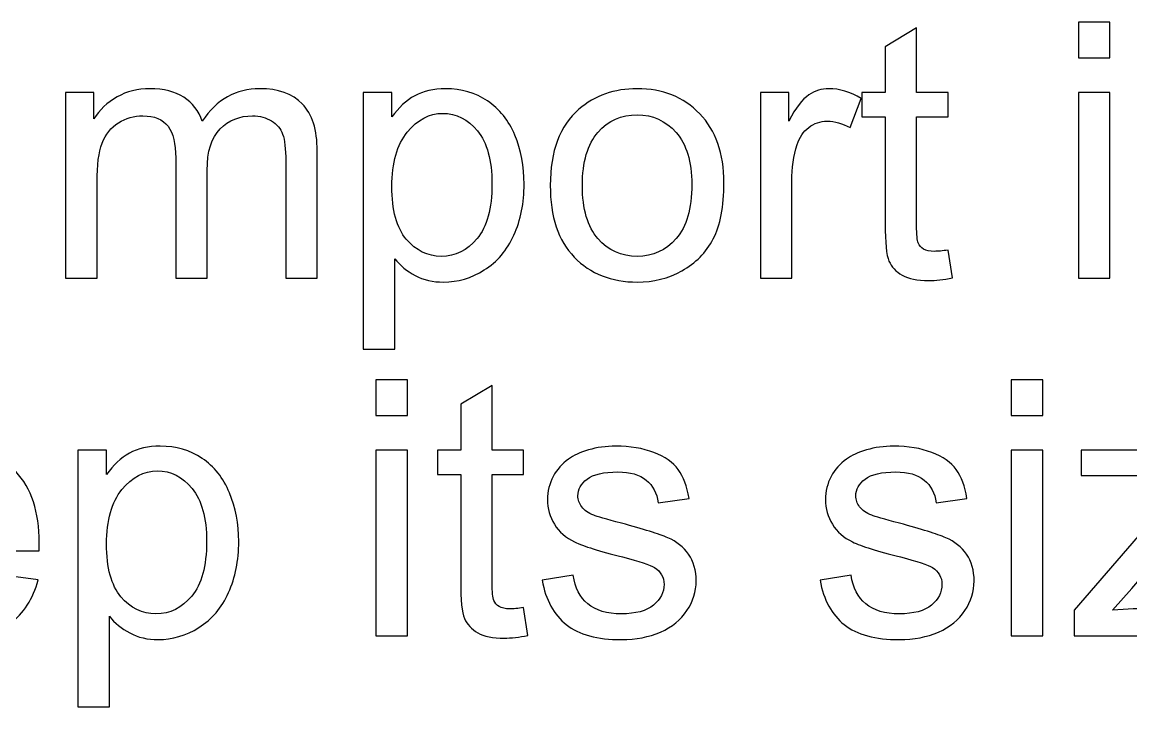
# Model space of a CAD drawing. Header units: centimetres. Extents: x -30.6 to 14.2, y -21.2 to 7.4.
# Drawn here: x -27.241 to -26.091, y 0.836 to 1.546 of the extents above; entities that cross this region are included whole.
import ezdxf

# ---------------------------------------------------------------- set-up
doc = ezdxf.new("R2010")
doc.units = ezdxf.units.CM
doc.header["$MEASUREMENT"] = 0
doc.layers.add('Layer 1', color=7, linetype='Continuous')

msp = doc.modelspace()

# ---------------------------------------------------------------- linework, layer by layer
at = {"layer": 'Layer 1'}
for points, knots in [([(-26.14578, 1.50861), (-26.14578, 1.50861), (-26.14578, 1.54565), (-26.14578, 1.54565), (-26.14578, 1.54565), (-26.14578, 1.54565), (-26.11319, 1.54565), (-26.11319, 1.54565), (-26.11319, 1.54565), (-26.11319, 1.54565), (-26.11319, 1.50861), (-26.11319, 1.50861), (-26.11319, 1.50861), (-26.11319, 1.50861), (-26.14578, 1.50861), (-26.14578, 1.50861)], [0, 0, 0, 0, 0.2, 0.2, 0.2, 0.2, 0.4, 0.4, 0.4, 0.4, 0.6, 0.6, 0.6, 0.6, 1, 1, 1, 1]), ([(-26.28087, 1.30951), (-26.28087, 1.30951), (-26.27643, 1.28074), (-26.27643, 1.28074), (-26.27643, 1.28074), (-26.28556, 1.27882), (-26.29378, 1.27784), (-26.30094, 1.27784), (-26.30094, 1.27784), (-26.31273, 1.27784), (-26.32187, 1.27969), (-26.32841, 1.28346), (-26.32841, 1.28346), (-26.33489, 1.28722), (-26.33946, 1.2921), (-26.34211, 1.29821), (-26.34211, 1.29821), (-26.34477, 1.30432), (-26.34607, 1.31716), (-26.34607, 1.33673), (-26.34607, 1.33673), (-26.34607, 1.33673), (-26.34607, 1.44749), (-26.34607, 1.44749), (-26.34607, 1.44749), (-26.34607, 1.44749), (-26.37014, 1.44749), (-26.37014, 1.44749), (-26.37014, 1.44749), (-26.37014, 1.44749), (-26.37014, 1.47268), (-26.37014, 1.47268), (-26.37014, 1.47268), (-26.37014, 1.47268), (-26.34607, 1.47268), (-26.34607, 1.47268), (-26.34607, 1.47268), (-26.34607, 1.47268), (-26.34607, 1.52022), (-26.34607, 1.52022), (-26.34607, 1.52022), (-26.34607, 1.52022), (-26.31347, 1.53979), (-26.31347, 1.53979), (-26.31347, 1.53979), (-26.31347, 1.53979), (-26.31347, 1.47268), (-26.31347, 1.47268), (-26.31347, 1.47268), (-26.31347, 1.47268), (-26.28087, 1.47268), (-26.28087, 1.47268), (-26.28087, 1.47268), (-26.28087, 1.47268), (-26.28087, 1.44749), (-26.28087, 1.44749), (-26.28087, 1.44749), (-26.28087, 1.44749), (-26.31347, 1.44749), (-26.31347, 1.44749), (-26.31347, 1.44749), (-26.31347, 1.44749), (-26.31347, 1.33488), (-26.31347, 1.33488), (-26.31347, 1.33488), (-26.31347, 1.32556), (-26.31291, 1.31957), (-26.31174, 1.31692), (-26.31174, 1.31692), (-26.31063, 1.31426), (-26.30878, 1.31216), (-26.30618, 1.31056), (-26.30618, 1.31056), (-26.30359, 1.30901), (-26.29989, 1.30821), (-26.29507, 1.30821), (-26.29507, 1.30821), (-26.29149, 1.30821), (-26.28674, 1.30864), (-26.28087, 1.30951)], [0, 0, 0, 0, 0.047619, 0.047619, 0.047619, 0.047619, 0.0952381, 0.0952381, 0.0952381, 0.0952381, 0.1428571, 0.1428571, 0.1428571, 0.1428571, 0.1904762, 0.1904762, 0.1904762, 0.1904762, 0.2380952, 0.2380952, 0.2380952, 0.2380952, 0.2857143, 0.2857143, 0.2857143, 0.2857143, 0.3333333, 0.3333333, 0.3333333, 0.3333333, 0.3809524, 0.3809524, 0.3809524, 0.3809524, 0.4285714, 0.4285714, 0.4285714, 0.4285714, 0.4761905, 0.4761905, 0.4761905, 0.4761905, 0.5238095, 0.5238095, 0.5238095, 0.5238095, 0.5714286, 0.5714286, 0.5714286, 0.5714286, 0.6190476, 0.6190476, 0.6190476, 0.6190476, 0.6666667, 0.6666667, 0.6666667, 0.6666667, 0.7142857, 0.7142857, 0.7142857, 0.7142857, 0.7619048, 0.7619048, 0.7619048, 0.7619048, 0.8095238, 0.8095238, 0.8095238, 0.8095238, 0.8571429, 0.8571429, 0.8571429, 0.8571429, 0.9047619, 0.9047619, 0.9047619, 0.9047619, 1, 1, 1, 1]), ([(-27.19557, 1.28043), (-27.19557, 1.28043), (-27.19557, 1.47268), (-27.19557, 1.47268), (-27.19557, 1.47268), (-27.19557, 1.47268), (-27.16631, 1.47268), (-27.16631, 1.47268), (-27.16631, 1.47268), (-27.16631, 1.47268), (-27.16631, 1.44551), (-27.16631, 1.44551), (-27.16631, 1.44551), (-27.16032, 1.4549), (-27.15229, 1.46249), (-27.14229, 1.46817), (-27.14229, 1.46817), (-27.13229, 1.47391), (-27.12093, 1.47675), (-27.10815, 1.47675), (-27.10815, 1.47675), (-27.09395, 1.47675), (-27.08229, 1.47379), (-27.07321, 1.46792), (-27.07321, 1.46792), (-27.06413, 1.462), (-27.05771, 1.45379), (-27.05401, 1.44317), (-27.05401, 1.44317), (-27.0387, 1.46558), (-27.01888, 1.47675), (-26.99443, 1.47675), (-26.99443, 1.47675), (-26.9753, 1.47675), (-26.96054, 1.4715), (-26.95029, 1.46095), (-26.95029, 1.46095), (-26.93998, 1.45039), (-26.9348, 1.43415), (-26.9348, 1.41224), (-26.9348, 1.41224), (-26.9348, 1.41224), (-26.9348, 1.28043), (-26.9348, 1.28043), (-26.9348, 1.28043), (-26.9348, 1.28043), (-26.96739, 1.28043), (-26.96739, 1.28043), (-26.96739, 1.28043), (-26.96739, 1.28043), (-26.96739, 1.40143), (-26.96739, 1.40143), (-26.96739, 1.40143), (-26.96739, 1.4144), (-26.9685, 1.42378), (-26.9706, 1.42952), (-26.9706, 1.42952), (-26.9727, 1.43527), (-26.97653, 1.43983), (-26.98215, 1.44335), (-26.98215, 1.44335), (-26.9877, 1.44687), (-26.99425, 1.4486), (-27.00172, 1.4486), (-27.00172, 1.4486), (-27.0153, 1.4486), (-27.02654, 1.44409), (-27.03549, 1.43514), (-27.03549, 1.43514), (-27.04444, 1.42613), (-27.04889, 1.41174), (-27.04889, 1.39199), (-27.04889, 1.39199), (-27.04889, 1.39199), (-27.04889, 1.28043), (-27.04889, 1.28043), (-27.04889, 1.28043), (-27.04889, 1.28043), (-27.08148, 1.28043), (-27.08148, 1.28043), (-27.08148, 1.28043), (-27.08148, 1.28043), (-27.08148, 1.4052), (-27.08148, 1.4052), (-27.08148, 1.4052), (-27.08148, 1.41965), (-27.08414, 1.43051), (-27.08945, 1.43774), (-27.08945, 1.43774), (-27.09476, 1.44496), (-27.10346, 1.4486), (-27.1155, 1.4486), (-27.1155, 1.4486), (-27.12464, 1.4486), (-27.13309, 1.44619), (-27.14087, 1.44138), (-27.14087, 1.44138), (-27.14865, 1.43656), (-27.15427, 1.42952), (-27.15779, 1.4202), (-27.15779, 1.4202), (-27.16125, 1.41094), (-27.16298, 1.39754), (-27.16298, 1.38007), (-27.16298, 1.38007), (-27.16298, 1.38007), (-27.16298, 1.28043), (-27.16298, 1.28043), (-27.16298, 1.28043), (-27.16298, 1.28043), (-27.19557, 1.28043), (-27.19557, 1.28043)], [0, 0, 0, 0, 0.0344828, 0.0344828, 0.0344828, 0.0344828, 0.0689655, 0.0689655, 0.0689655, 0.0689655, 0.1034483, 0.1034483, 0.1034483, 0.1034483, 0.137931, 0.137931, 0.137931, 0.137931, 0.1724138, 0.1724138, 0.1724138, 0.1724138, 0.2068966, 0.2068966, 0.2068966, 0.2068966, 0.2413793, 0.2413793, 0.2413793, 0.2413793, 0.2758621, 0.2758621, 0.2758621, 0.2758621, 0.3103448, 0.3103448, 0.3103448, 0.3103448, 0.3448276, 0.3448276, 0.3448276, 0.3448276, 0.3793103, 0.3793103, 0.3793103, 0.3793103, 0.4137931, 0.4137931, 0.4137931, 0.4137931, 0.4482759, 0.4482759, 0.4482759, 0.4482759, 0.4827586, 0.4827586, 0.4827586, 0.4827586, 0.5172414, 0.5172414, 0.5172414, 0.5172414, 0.5517241, 0.5517241, 0.5517241, 0.5517241, 0.5862069, 0.5862069, 0.5862069, 0.5862069, 0.6206897, 0.6206897, 0.6206897, 0.6206897, 0.6551724, 0.6551724, 0.6551724, 0.6551724, 0.6896552, 0.6896552, 0.6896552, 0.6896552, 0.7241379, 0.7241379, 0.7241379, 0.7241379, 0.7586207, 0.7586207, 0.7586207, 0.7586207, 0.7931034, 0.7931034, 0.7931034, 0.7931034, 0.8275862, 0.8275862, 0.8275862, 0.8275862, 0.862069, 0.862069, 0.862069, 0.862069, 0.8965517, 0.8965517, 0.8965517, 0.8965517, 0.9310345, 0.9310345, 0.9310345, 0.9310345, 1, 1, 1, 1]), ([(-26.88701, 1.20672), (-26.88701, 1.20672), (-26.88701, 1.47268), (-26.88701, 1.47268), (-26.88701, 1.47268), (-26.88701, 1.47268), (-26.85738, 1.47268), (-26.85738, 1.47268), (-26.85738, 1.47268), (-26.85738, 1.47268), (-26.85738, 1.44743), (-26.85738, 1.44743), (-26.85738, 1.44743), (-26.8504, 1.45718), (-26.8425, 1.46453), (-26.83367, 1.46941), (-26.83367, 1.46941), (-26.82491, 1.47428), (-26.81422, 1.47675), (-26.80169, 1.47675), (-26.80169, 1.47675), (-26.78527, 1.47675), (-26.77082, 1.47255), (-26.75829, 1.4641), (-26.75829, 1.4641), (-26.74576, 1.4557), (-26.73631, 1.44379), (-26.72989, 1.42847), (-26.72989, 1.42847), (-26.72353, 1.4131), (-26.72032, 1.39631), (-26.72032, 1.37797), (-26.72032, 1.37797), (-26.72032, 1.3584), (-26.72384, 1.34075), (-26.73088, 1.325), (-26.73088, 1.325), (-26.73792, 1.30932), (-26.74817, 1.29728), (-26.76163, 1.28889), (-26.76163, 1.28889), (-26.77502, 1.28055), (-26.78916, 1.27636), (-26.80398, 1.27636), (-26.80398, 1.27636), (-26.81484, 1.27636), (-26.8246, 1.27864), (-26.83318, 1.28321), (-26.83318, 1.28321), (-26.84182, 1.28778), (-26.84886, 1.29352), (-26.85442, 1.30049), (-26.85442, 1.30049), (-26.85442, 1.30049), (-26.85442, 1.20672), (-26.85442, 1.20672), (-26.85442, 1.20672), (-26.85442, 1.20672), (-26.88701, 1.20672), (-26.88701, 1.20672)], [0, 0, 0, 0, 0.0625, 0.0625, 0.0625, 0.0625, 0.125, 0.125, 0.125, 0.125, 0.1875, 0.1875, 0.1875, 0.1875, 0.25, 0.25, 0.25, 0.25, 0.3125, 0.3125, 0.3125, 0.3125, 0.375, 0.375, 0.375, 0.375, 0.4375, 0.4375, 0.4375, 0.4375, 0.5, 0.5, 0.5, 0.5, 0.5625, 0.5625, 0.5625, 0.5625, 0.625, 0.625, 0.625, 0.625, 0.6875, 0.6875, 0.6875, 0.6875, 0.75, 0.75, 0.75, 0.75, 0.8125, 0.8125, 0.8125, 0.8125, 0.875, 0.875, 0.875, 0.875, 1, 1, 1, 1]), ([(-26.69322, 1.37655), (-26.69322, 1.41205), (-26.68334, 1.43835), (-26.66352, 1.45545), (-26.66352, 1.45545), (-26.64704, 1.46965), (-26.62685, 1.47675), (-26.60308, 1.47675), (-26.60308, 1.47675), (-26.57672, 1.47675), (-26.55511, 1.46811), (-26.53832, 1.45082), (-26.53832, 1.45082), (-26.52159, 1.4336), (-26.51319, 1.40971), (-26.51319, 1.37927), (-26.51319, 1.37927), (-26.51319, 1.35458), (-26.5169, 1.33519), (-26.5243, 1.32105), (-26.5243, 1.32105), (-26.53171, 1.30692), (-26.54252, 1.29593), (-26.55672, 1.28809), (-26.55672, 1.28809), (-26.57085, 1.28024), (-26.58635, 1.27636), (-26.60308, 1.27636), (-26.60308, 1.27636), (-26.63, 1.27636), (-26.65173, 1.28494), (-26.66834, 1.30216), (-26.66834, 1.30216), (-26.68494, 1.31939), (-26.69322, 1.3442), (-26.69322, 1.37655)], [0, 0, 0, 0, 0.1, 0.1, 0.1, 0.1, 0.2, 0.2, 0.2, 0.2, 0.3, 0.3, 0.3, 0.3, 0.4, 0.4, 0.4, 0.4, 0.5, 0.5, 0.5, 0.5, 0.6, 0.6, 0.6, 0.6, 0.7, 0.7, 0.7, 0.7, 0.8, 0.8, 0.8, 0.8, 1, 1, 1, 1]), ([(-26.47534, 1.28043), (-26.47534, 1.28043), (-26.47534, 1.47268), (-26.47534, 1.47268), (-26.47534, 1.47268), (-26.47534, 1.47268), (-26.44608, 1.47268), (-26.44608, 1.47268), (-26.44608, 1.47268), (-26.44608, 1.47268), (-26.44608, 1.44323), (-26.44608, 1.44323), (-26.44608, 1.44323), (-26.43861, 1.45687), (-26.43169, 1.46589), (-26.42534, 1.47021), (-26.42534, 1.47021), (-26.41898, 1.47459), (-26.412, 1.47675), (-26.40441, 1.47675), (-26.40441, 1.47675), (-26.39342, 1.47675), (-26.38224, 1.4733), (-26.37088, 1.46644), (-26.37088, 1.46644), (-26.37088, 1.46644), (-26.38249, 1.43638), (-26.38249, 1.43638), (-26.38249, 1.43638), (-26.39039, 1.44082), (-26.3983, 1.44304), (-26.4062, 1.44304), (-26.4062, 1.44304), (-26.4133, 1.44304), (-26.41966, 1.44088), (-26.42527, 1.43662), (-26.42527, 1.43662), (-26.43089, 1.43236), (-26.43491, 1.42644), (-26.43731, 1.41884), (-26.43731, 1.41884), (-26.44096, 1.4073), (-26.44275, 1.39464), (-26.44275, 1.38088), (-26.44275, 1.38088), (-26.44275, 1.38088), (-26.44275, 1.28043), (-26.44275, 1.28043), (-26.44275, 1.28043), (-26.44275, 1.28043), (-26.47534, 1.28043), (-26.47534, 1.28043)], [0, 0, 0, 0, 0.0714286, 0.0714286, 0.0714286, 0.0714286, 0.1428571, 0.1428571, 0.1428571, 0.1428571, 0.2142857, 0.2142857, 0.2142857, 0.2142857, 0.2857143, 0.2857143, 0.2857143, 0.2857143, 0.3571429, 0.3571429, 0.3571429, 0.3571429, 0.4285714, 0.4285714, 0.4285714, 0.4285714, 0.5, 0.5, 0.5, 0.5, 0.5714286, 0.5714286, 0.5714286, 0.5714286, 0.6428571, 0.6428571, 0.6428571, 0.6428571, 0.7142857, 0.7142857, 0.7142857, 0.7142857, 0.7857143, 0.7857143, 0.7857143, 0.7857143, 0.8571429, 0.8571429, 0.8571429, 0.8571429, 1, 1, 1, 1]), ([(-26.14578, 1.28043), (-26.14578, 1.28043), (-26.14578, 1.47268), (-26.14578, 1.47268), (-26.14578, 1.47268), (-26.14578, 1.47268), (-26.11319, 1.47268), (-26.11319, 1.47268), (-26.11319, 1.47268), (-26.11319, 1.47268), (-26.11319, 1.28043), (-26.11319, 1.28043), (-26.11319, 1.28043), (-26.11319, 1.28043), (-26.14578, 1.28043), (-26.14578, 1.28043)], [0, 0, 0, 0, 0.2, 0.2, 0.2, 0.2, 0.4, 0.4, 0.4, 0.4, 0.6, 0.6, 0.6, 0.6, 1, 1, 1, 1]), ([(-26.85738, 1.37538), (-26.85738, 1.35075), (-26.85238, 1.33254), (-26.84244, 1.32074), (-26.84244, 1.32074), (-26.83244, 1.30895), (-26.82034, 1.30303), (-26.80614, 1.30303), (-26.80614, 1.30303), (-26.79169, 1.30303), (-26.77934, 1.30914), (-26.7691, 1.32136), (-26.7691, 1.32136), (-26.75879, 1.33359), (-26.75366, 1.35248), (-26.75366, 1.3781), (-26.75366, 1.3781), (-26.75366, 1.40255), (-26.75866, 1.42082), (-26.76872, 1.43298), (-26.76872, 1.43298), (-26.77879, 1.44514), (-26.79076, 1.45119), (-26.80472, 1.45119), (-26.80472, 1.45119), (-26.81855, 1.45119), (-26.83077, 1.44471), (-26.84139, 1.43181), (-26.84139, 1.43181), (-26.85207, 1.41884), (-26.85738, 1.40008), (-26.85738, 1.37538)], [0, 0, 0, 0, 0.1111111, 0.1111111, 0.1111111, 0.1111111, 0.2222222, 0.2222222, 0.2222222, 0.2222222, 0.3333333, 0.3333333, 0.3333333, 0.3333333, 0.4444444, 0.4444444, 0.4444444, 0.4444444, 0.5555556, 0.5555556, 0.5555556, 0.5555556, 0.6666667, 0.6666667, 0.6666667, 0.6666667, 0.7777778, 0.7777778, 0.7777778, 0.7777778, 1, 1, 1, 1]), ([(-26.65988, 1.37649), (-26.65988, 1.35192), (-26.65451, 1.33352), (-26.64377, 1.32136), (-26.64377, 1.32136), (-26.63296, 1.30914), (-26.61944, 1.30303), (-26.60308, 1.30303), (-26.60308, 1.30303), (-26.58691, 1.30303), (-26.57345, 1.30914), (-26.56264, 1.32142), (-26.56264, 1.32142), (-26.5519, 1.33371), (-26.54653, 1.35241), (-26.54653, 1.37754), (-26.54653, 1.37754), (-26.54653, 1.40125), (-26.55196, 1.41921), (-26.56277, 1.43138), (-26.56277, 1.43138), (-26.57357, 1.4436), (-26.58703, 1.44971), (-26.60308, 1.44971), (-26.60308, 1.44971), (-26.61944, 1.44971), (-26.63296, 1.44366), (-26.64377, 1.4315), (-26.64377, 1.4315), (-26.65451, 1.41934), (-26.65988, 1.401), (-26.65988, 1.37649)], [0, 0, 0, 0, 0.1111111, 0.1111111, 0.1111111, 0.1111111, 0.2222222, 0.2222222, 0.2222222, 0.2222222, 0.3333333, 0.3333333, 0.3333333, 0.3333333, 0.4444444, 0.4444444, 0.4444444, 0.4444444, 0.5555556, 0.5555556, 0.5555556, 0.5555556, 0.6666667, 0.6666667, 0.6666667, 0.6666667, 0.7777778, 0.7777778, 0.7777778, 0.7777778, 1, 1, 1, 1]), ([(-26.87388, 1.13819), (-26.87388, 1.13819), (-26.87388, 1.17523), (-26.87388, 1.17523), (-26.87388, 1.17523), (-26.87388, 1.17523), (-26.84129, 1.17523), (-26.84129, 1.17523), (-26.84129, 1.17523), (-26.84129, 1.17523), (-26.84129, 1.13819), (-26.84129, 1.13819), (-26.84129, 1.13819), (-26.84129, 1.13819), (-26.87388, 1.13819), (-26.87388, 1.13819)], [0, 0, 0, 0, 0.2, 0.2, 0.2, 0.2, 0.4, 0.4, 0.4, 0.4, 0.6, 0.6, 0.6, 0.6, 1, 1, 1, 1]), ([(-26.21533, 1.13819), (-26.21533, 1.13819), (-26.21533, 1.17523), (-26.21533, 1.17523), (-26.21533, 1.17523), (-26.21533, 1.17523), (-26.18274, 1.17523), (-26.18274, 1.17523), (-26.18274, 1.17523), (-26.18274, 1.17523), (-26.18274, 1.13819), (-26.18274, 1.13819), (-26.18274, 1.13819), (-26.18274, 1.13819), (-26.21533, 1.13819), (-26.21533, 1.13819)], [0, 0, 0, 0, 0.2, 0.2, 0.2, 0.2, 0.4, 0.4, 0.4, 0.4, 0.6, 0.6, 0.6, 0.6, 1, 1, 1, 1]), ([(-26.72084, 0.93909), (-26.72084, 0.93909), (-26.7164, 0.91032), (-26.7164, 0.91032), (-26.7164, 0.91032), (-26.72553, 0.9084), (-26.73375, 0.90742), (-26.74091, 0.90742), (-26.74091, 0.90742), (-26.7527, 0.90742), (-26.76184, 0.90927), (-26.76838, 0.91304), (-26.76838, 0.91304), (-26.77486, 0.9168), (-26.77943, 0.92168), (-26.78208, 0.92779), (-26.78208, 0.92779), (-26.78474, 0.9339), (-26.78604, 0.94674), (-26.78604, 0.96631), (-26.78604, 0.96631), (-26.78604, 0.96631), (-26.78604, 1.07707), (-26.78604, 1.07707), (-26.78604, 1.07707), (-26.78604, 1.07707), (-26.81011, 1.07707), (-26.81011, 1.07707), (-26.81011, 1.07707), (-26.81011, 1.07707), (-26.81011, 1.10226), (-26.81011, 1.10226), (-26.81011, 1.10226), (-26.81011, 1.10226), (-26.78604, 1.10226), (-26.78604, 1.10226), (-26.78604, 1.10226), (-26.78604, 1.10226), (-26.78604, 1.1498), (-26.78604, 1.1498), (-26.78604, 1.1498), (-26.78604, 1.1498), (-26.75344, 1.16937), (-26.75344, 1.16937), (-26.75344, 1.16937), (-26.75344, 1.16937), (-26.75344, 1.10226), (-26.75344, 1.10226), (-26.75344, 1.10226), (-26.75344, 1.10226), (-26.72084, 1.10226), (-26.72084, 1.10226), (-26.72084, 1.10226), (-26.72084, 1.10226), (-26.72084, 1.07707), (-26.72084, 1.07707), (-26.72084, 1.07707), (-26.72084, 1.07707), (-26.75344, 1.07707), (-26.75344, 1.07707), (-26.75344, 1.07707), (-26.75344, 1.07707), (-26.75344, 0.96446), (-26.75344, 0.96446), (-26.75344, 0.96446), (-26.75344, 0.95514), (-26.75288, 0.94915), (-26.75171, 0.9465), (-26.75171, 0.9465), (-26.7506, 0.94384), (-26.74875, 0.94174), (-26.74615, 0.94014), (-26.74615, 0.94014), (-26.74356, 0.93859), (-26.73986, 0.93779), (-26.73504, 0.93779), (-26.73504, 0.93779), (-26.73146, 0.93779), (-26.72671, 0.93822), (-26.72084, 0.93909)], [0, 0, 0, 0, 0.047619, 0.047619, 0.047619, 0.047619, 0.0952381, 0.0952381, 0.0952381, 0.0952381, 0.1428571, 0.1428571, 0.1428571, 0.1428571, 0.1904762, 0.1904762, 0.1904762, 0.1904762, 0.2380952, 0.2380952, 0.2380952, 0.2380952, 0.2857143, 0.2857143, 0.2857143, 0.2857143, 0.3333333, 0.3333333, 0.3333333, 0.3333333, 0.3809524, 0.3809524, 0.3809524, 0.3809524, 0.4285714, 0.4285714, 0.4285714, 0.4285714, 0.4761905, 0.4761905, 0.4761905, 0.4761905, 0.5238095, 0.5238095, 0.5238095, 0.5238095, 0.5714286, 0.5714286, 0.5714286, 0.5714286, 0.6190476, 0.6190476, 0.6190476, 0.6190476, 0.6666667, 0.6666667, 0.6666667, 0.6666667, 0.7142857, 0.7142857, 0.7142857, 0.7142857, 0.7619048, 0.7619048, 0.7619048, 0.7619048, 0.8095238, 0.8095238, 0.8095238, 0.8095238, 0.8571429, 0.8571429, 0.8571429, 0.8571429, 0.9047619, 0.9047619, 0.9047619, 0.9047619, 1, 1, 1, 1]), ([(-27.25771, 0.97224), (-27.25771, 0.97224), (-27.22401, 0.9678), (-27.22401, 0.9678), (-27.22401, 0.9678), (-27.22925, 0.94822), (-27.23907, 0.93298), (-27.25339, 0.92217), (-27.25339, 0.92217), (-27.26771, 0.91137), (-27.28599, 0.90594), (-27.30828, 0.90594), (-27.30828, 0.90594), (-27.3363, 0.90594), (-27.35853, 0.91458), (-27.37495, 0.93186), (-27.37495, 0.93186), (-27.39137, 0.94909), (-27.39958, 0.97335), (-27.39958, 1.00453), (-27.39958, 1.00453), (-27.39958, 1.03676), (-27.39131, 1.06182), (-27.3747, 1.0796), (-27.3747, 1.0796), (-27.3581, 1.09744), (-27.33655, 1.10633), (-27.31007, 1.10633), (-27.31007, 1.10633), (-27.28445, 1.10633), (-27.26352, 1.09763), (-27.24728, 1.08016), (-27.24728, 1.08016), (-27.23104, 1.06268), (-27.22289, 1.03811), (-27.22289, 1.00644), (-27.22289, 1.00644), (-27.22289, 1.00453), (-27.22296, 1.00163), (-27.22308, 0.9978), (-27.22308, 0.9978), (-27.22308, 0.9978), (-27.36625, 0.9978), (-27.36625, 0.9978), (-27.36625, 0.9978), (-27.36501, 0.97675), (-27.35909, 0.96057), (-27.34834, 0.9494), (-27.34834, 0.9494), (-27.33766, 0.93822), (-27.32427, 0.93261), (-27.30828, 0.93261), (-27.30828, 0.93261), (-27.29636, 0.93261), (-27.28617, 0.93575), (-27.27778, 0.94205), (-27.27778, 0.94205), (-27.26932, 0.94835), (-27.26265, 0.95841), (-27.25771, 0.97224)], [0, 0, 0, 0, 0.0625, 0.0625, 0.0625, 0.0625, 0.125, 0.125, 0.125, 0.125, 0.1875, 0.1875, 0.1875, 0.1875, 0.25, 0.25, 0.25, 0.25, 0.3125, 0.3125, 0.3125, 0.3125, 0.375, 0.375, 0.375, 0.375, 0.4375, 0.4375, 0.4375, 0.4375, 0.5, 0.5, 0.5, 0.5, 0.5625, 0.5625, 0.5625, 0.5625, 0.625, 0.625, 0.625, 0.625, 0.6875, 0.6875, 0.6875, 0.6875, 0.75, 0.75, 0.75, 0.75, 0.8125, 0.8125, 0.8125, 0.8125, 0.875, 0.875, 0.875, 0.875, 1, 1, 1, 1]), ([(-27.18282, 0.8363), (-27.18282, 0.8363), (-27.18282, 1.10226), (-27.18282, 1.10226), (-27.18282, 1.10226), (-27.18282, 1.10226), (-27.15319, 1.10226), (-27.15319, 1.10226), (-27.15319, 1.10226), (-27.15319, 1.10226), (-27.15319, 1.07701), (-27.15319, 1.07701), (-27.15319, 1.07701), (-27.14621, 1.08676), (-27.13831, 1.09411), (-27.12948, 1.09899), (-27.12948, 1.09899), (-27.12072, 1.10386), (-27.11003, 1.10633), (-27.0975, 1.10633), (-27.0975, 1.10633), (-27.08108, 1.10633), (-27.06663, 1.10213), (-27.0541, 1.09368), (-27.0541, 1.09368), (-27.04157, 1.08528), (-27.03212, 1.07337), (-27.0257, 1.05805), (-27.0257, 1.05805), (-27.01934, 1.04268), (-27.01613, 1.02589), (-27.01613, 1.00755), (-27.01613, 1.00755), (-27.01613, 0.98798), (-27.01965, 0.97033), (-27.02669, 0.95458), (-27.02669, 0.95458), (-27.03373, 0.9389), (-27.04398, 0.92686), (-27.05744, 0.91847), (-27.05744, 0.91847), (-27.07083, 0.91013), (-27.08497, 0.90594), (-27.09979, 0.90594), (-27.09979, 0.90594), (-27.11065, 0.90594), (-27.12041, 0.90822), (-27.12899, 0.91279), (-27.12899, 0.91279), (-27.13763, 0.91736), (-27.14467, 0.9231), (-27.15023, 0.93007), (-27.15023, 0.93007), (-27.15023, 0.93007), (-27.15023, 0.8363), (-27.15023, 0.8363), (-27.15023, 0.8363), (-27.15023, 0.8363), (-27.18282, 0.8363), (-27.18282, 0.8363)], [0, 0, 0, 0, 0.0625, 0.0625, 0.0625, 0.0625, 0.125, 0.125, 0.125, 0.125, 0.1875, 0.1875, 0.1875, 0.1875, 0.25, 0.25, 0.25, 0.25, 0.3125, 0.3125, 0.3125, 0.3125, 0.375, 0.375, 0.375, 0.375, 0.4375, 0.4375, 0.4375, 0.4375, 0.5, 0.5, 0.5, 0.5, 0.5625, 0.5625, 0.5625, 0.5625, 0.625, 0.625, 0.625, 0.625, 0.6875, 0.6875, 0.6875, 0.6875, 0.75, 0.75, 0.75, 0.75, 0.8125, 0.8125, 0.8125, 0.8125, 0.875, 0.875, 0.875, 0.875, 1, 1, 1, 1]), ([(-26.70164, 0.96743), (-26.70164, 0.96743), (-26.66941, 0.97261), (-26.66941, 0.97261), (-26.66941, 0.97261), (-26.66762, 0.95971), (-26.66256, 0.94983), (-26.65428, 0.94292), (-26.65428, 0.94292), (-26.64601, 0.93606), (-26.63441, 0.93261), (-26.61959, 0.93261), (-26.61959, 0.93261), (-26.60459, 0.93261), (-26.59347, 0.93563), (-26.58619, 0.94174), (-26.58619, 0.94174), (-26.57897, 0.94779), (-26.57532, 0.95495), (-26.57532, 0.96317), (-26.57532, 0.96317), (-26.57532, 0.97051), (-26.5786, 0.97632), (-26.58508, 0.98051), (-26.58508, 0.98051), (-26.58965, 0.98341), (-26.60076, 0.98706), (-26.61842, 0.99156), (-26.61842, 0.99156), (-26.64225, 0.99755), (-26.65873, 1.00274), (-26.66799, 1.00712), (-26.66799, 1.00712), (-26.67719, 1.01157), (-26.68417, 1.01762), (-26.68892, 1.0254), (-26.68892, 1.0254), (-26.69367, 1.03311), (-26.69608, 1.04169), (-26.69608, 1.05108), (-26.69608, 1.05108), (-26.69608, 1.05966), (-26.69411, 1.06756), (-26.69022, 1.07485), (-26.69022, 1.07485), (-26.68626, 1.08213), (-26.68096, 1.08818), (-26.67423, 1.093), (-26.67423, 1.093), (-26.66916, 1.0967), (-26.66225, 1.09985), (-26.65354, 1.10244), (-26.65354, 1.10244), (-26.64478, 1.10504), (-26.63546, 1.10633), (-26.62545, 1.10633), (-26.62545, 1.10633), (-26.61039, 1.10633), (-26.59718, 1.10417), (-26.58582, 1.09979), (-26.58582, 1.09979), (-26.5744, 1.09547), (-26.566, 1.08954), (-26.56057, 1.08213), (-26.56057, 1.08213), (-26.5552, 1.07466), (-26.55143, 1.06472), (-26.54939, 1.05225), (-26.54939, 1.05225), (-26.54939, 1.05225), (-26.58125, 1.04781), (-26.58125, 1.04781), (-26.58125, 1.04781), (-26.58267, 1.05781), (-26.58687, 1.06565), (-26.59378, 1.07127), (-26.59378, 1.07127), (-26.6007, 1.07688), (-26.61045, 1.07966), (-26.62311, 1.07966), (-26.62311, 1.07966), (-26.63799, 1.07966), (-26.64867, 1.07719), (-26.65503, 1.07225), (-26.65503, 1.07225), (-26.66138, 1.06732), (-26.66459, 1.06151), (-26.66459, 1.05491), (-26.66459, 1.05491), (-26.66459, 1.05071), (-26.6633, 1.04688), (-26.66064, 1.04348), (-26.66064, 1.04348), (-26.65799, 1.04003), (-26.65385, 1.03713), (-26.64817, 1.03484), (-26.64817, 1.03484), (-26.6449, 1.03361), (-26.63539, 1.03083), (-26.61947, 1.02651), (-26.61947, 1.02651), (-26.5965, 1.0204), (-26.58045, 1.01533), (-26.57131, 1.01144), (-26.57131, 1.01144), (-26.56217, 1.00755), (-26.55501, 1.00181), (-26.54983, 0.9944), (-26.54983, 0.9944), (-26.54458, 0.98693), (-26.54199, 0.97767), (-26.54199, 0.96656), (-26.54199, 0.96656), (-26.54199, 0.95576), (-26.54513, 0.94557), (-26.55149, 0.936), (-26.55149, 0.936), (-26.55785, 0.92643), (-26.56699, 0.91902), (-26.5789, 0.91378), (-26.5789, 0.91378), (-26.59088, 0.90853), (-26.6044, 0.90594), (-26.61947, 0.90594), (-26.61947, 0.90594), (-26.64441, 0.90594), (-26.66348, 0.91112), (-26.67657, 0.92143), (-26.67657, 0.92143), (-26.68966, 0.9318), (-26.69799, 0.94711), (-26.70164, 0.96743)], [0, 0, 0, 0, 0.0294118, 0.0294118, 0.0294118, 0.0294118, 0.0588235, 0.0588235, 0.0588235, 0.0588235, 0.0882353, 0.0882353, 0.0882353, 0.0882353, 0.1176471, 0.1176471, 0.1176471, 0.1176471, 0.1470588, 0.1470588, 0.1470588, 0.1470588, 0.1764706, 0.1764706, 0.1764706, 0.1764706, 0.2058824, 0.2058824, 0.2058824, 0.2058824, 0.2352941, 0.2352941, 0.2352941, 0.2352941, 0.2647059, 0.2647059, 0.2647059, 0.2647059, 0.2941176, 0.2941176, 0.2941176, 0.2941176, 0.3235294, 0.3235294, 0.3235294, 0.3235294, 0.3529412, 0.3529412, 0.3529412, 0.3529412, 0.3823529, 0.3823529, 0.3823529, 0.3823529, 0.4117647, 0.4117647, 0.4117647, 0.4117647, 0.4411765, 0.4411765, 0.4411765, 0.4411765, 0.4705882, 0.4705882, 0.4705882, 0.4705882, 0.5, 0.5, 0.5, 0.5, 0.5294118, 0.5294118, 0.5294118, 0.5294118, 0.5588235, 0.5588235, 0.5588235, 0.5588235, 0.5882353, 0.5882353, 0.5882353, 0.5882353, 0.6176471, 0.6176471, 0.6176471, 0.6176471, 0.6470588, 0.6470588, 0.6470588, 0.6470588, 0.6764706, 0.6764706, 0.6764706, 0.6764706, 0.7058824, 0.7058824, 0.7058824, 0.7058824, 0.7352941, 0.7352941, 0.7352941, 0.7352941, 0.7647059, 0.7647059, 0.7647059, 0.7647059, 0.7941176, 0.7941176, 0.7941176, 0.7941176, 0.8235294, 0.8235294, 0.8235294, 0.8235294, 0.8529412, 0.8529412, 0.8529412, 0.8529412, 0.8823529, 0.8823529, 0.8823529, 0.8823529, 0.9117647, 0.9117647, 0.9117647, 0.9117647, 0.9411765, 0.9411765, 0.9411765, 0.9411765, 1, 1, 1, 1]), ([(-26.41351, 0.96743), (-26.41351, 0.96743), (-26.38128, 0.97261), (-26.38128, 0.97261), (-26.38128, 0.97261), (-26.37949, 0.95971), (-26.37443, 0.94983), (-26.36615, 0.94292), (-26.36615, 0.94292), (-26.35788, 0.93606), (-26.34628, 0.93261), (-26.33146, 0.93261), (-26.33146, 0.93261), (-26.31646, 0.93261), (-26.30534, 0.93563), (-26.29806, 0.94174), (-26.29806, 0.94174), (-26.29084, 0.94779), (-26.28719, 0.95495), (-26.28719, 0.96317), (-26.28719, 0.96317), (-26.28719, 0.97051), (-26.29047, 0.97632), (-26.29695, 0.98051), (-26.29695, 0.98051), (-26.30152, 0.98341), (-26.31263, 0.98706), (-26.33029, 0.99156), (-26.33029, 0.99156), (-26.35412, 0.99755), (-26.3706, 1.00274), (-26.37986, 1.00712), (-26.37986, 1.00712), (-26.38906, 1.01157), (-26.39604, 1.01762), (-26.40079, 1.0254), (-26.40079, 1.0254), (-26.40554, 1.03311), (-26.40795, 1.04169), (-26.40795, 1.05108), (-26.40795, 1.05108), (-26.40795, 1.05966), (-26.40598, 1.06756), (-26.40209, 1.07485), (-26.40209, 1.07485), (-26.39813, 1.08213), (-26.39283, 1.08818), (-26.3861, 1.093), (-26.3861, 1.093), (-26.38103, 1.0967), (-26.37412, 1.09985), (-26.36541, 1.10244), (-26.36541, 1.10244), (-26.35665, 1.10504), (-26.34733, 1.10633), (-26.33732, 1.10633), (-26.33732, 1.10633), (-26.32226, 1.10633), (-26.30905, 1.10417), (-26.29769, 1.09979), (-26.29769, 1.09979), (-26.28627, 1.09547), (-26.27787, 1.08954), (-26.27244, 1.08213), (-26.27244, 1.08213), (-26.26707, 1.07466), (-26.2633, 1.06472), (-26.26126, 1.05225), (-26.26126, 1.05225), (-26.26126, 1.05225), (-26.29312, 1.04781), (-26.29312, 1.04781), (-26.29312, 1.04781), (-26.29454, 1.05781), (-26.29874, 1.06565), (-26.30565, 1.07127), (-26.30565, 1.07127), (-26.31257, 1.07688), (-26.32232, 1.07966), (-26.33498, 1.07966), (-26.33498, 1.07966), (-26.34986, 1.07966), (-26.36054, 1.07719), (-26.3669, 1.07225), (-26.3669, 1.07225), (-26.37325, 1.06732), (-26.37646, 1.06151), (-26.37646, 1.05491), (-26.37646, 1.05491), (-26.37646, 1.05071), (-26.37517, 1.04688), (-26.37251, 1.04348), (-26.37251, 1.04348), (-26.36986, 1.04003), (-26.36572, 1.03713), (-26.36004, 1.03484), (-26.36004, 1.03484), (-26.35677, 1.03361), (-26.34726, 1.03083), (-26.33134, 1.02651), (-26.33134, 1.02651), (-26.30837, 1.0204), (-26.29232, 1.01533), (-26.28318, 1.01144), (-26.28318, 1.01144), (-26.27404, 1.00755), (-26.26688, 1.00181), (-26.2617, 0.9944), (-26.2617, 0.9944), (-26.25645, 0.98693), (-26.25386, 0.97767), (-26.25386, 0.96656), (-26.25386, 0.96656), (-26.25386, 0.95576), (-26.257, 0.94557), (-26.26336, 0.936), (-26.26336, 0.936), (-26.26972, 0.92643), (-26.27886, 0.91902), (-26.29077, 0.91378), (-26.29077, 0.91378), (-26.30275, 0.90853), (-26.31627, 0.90594), (-26.33134, 0.90594), (-26.33134, 0.90594), (-26.35628, 0.90594), (-26.37535, 0.91112), (-26.38844, 0.92143), (-26.38844, 0.92143), (-26.40153, 0.9318), (-26.40986, 0.94711), (-26.41351, 0.96743)], [0, 0, 0, 0, 0.0294118, 0.0294118, 0.0294118, 0.0294118, 0.0588235, 0.0588235, 0.0588235, 0.0588235, 0.0882353, 0.0882353, 0.0882353, 0.0882353, 0.1176471, 0.1176471, 0.1176471, 0.1176471, 0.1470588, 0.1470588, 0.1470588, 0.1470588, 0.1764706, 0.1764706, 0.1764706, 0.1764706, 0.2058824, 0.2058824, 0.2058824, 0.2058824, 0.2352941, 0.2352941, 0.2352941, 0.2352941, 0.2647059, 0.2647059, 0.2647059, 0.2647059, 0.2941176, 0.2941176, 0.2941176, 0.2941176, 0.3235294, 0.3235294, 0.3235294, 0.3235294, 0.3529412, 0.3529412, 0.3529412, 0.3529412, 0.3823529, 0.3823529, 0.3823529, 0.3823529, 0.4117647, 0.4117647, 0.4117647, 0.4117647, 0.4411765, 0.4411765, 0.4411765, 0.4411765, 0.4705882, 0.4705882, 0.4705882, 0.4705882, 0.5, 0.5, 0.5, 0.5, 0.5294118, 0.5294118, 0.5294118, 0.5294118, 0.5588235, 0.5588235, 0.5588235, 0.5588235, 0.5882353, 0.5882353, 0.5882353, 0.5882353, 0.6176471, 0.6176471, 0.6176471, 0.6176471, 0.6470588, 0.6470588, 0.6470588, 0.6470588, 0.6764706, 0.6764706, 0.6764706, 0.6764706, 0.7058824, 0.7058824, 0.7058824, 0.7058824, 0.7352941, 0.7352941, 0.7352941, 0.7352941, 0.7647059, 0.7647059, 0.7647059, 0.7647059, 0.7941176, 0.7941176, 0.7941176, 0.7941176, 0.8235294, 0.8235294, 0.8235294, 0.8235294, 0.8529412, 0.8529412, 0.8529412, 0.8529412, 0.8823529, 0.8823529, 0.8823529, 0.8823529, 0.9117647, 0.9117647, 0.9117647, 0.9117647, 0.9411765, 0.9411765, 0.9411765, 0.9411765, 1, 1, 1, 1]), ([(-26.87388, 0.91001), (-26.87388, 0.91001), (-26.87388, 1.10226), (-26.87388, 1.10226), (-26.87388, 1.10226), (-26.87388, 1.10226), (-26.84129, 1.10226), (-26.84129, 1.10226), (-26.84129, 1.10226), (-26.84129, 1.10226), (-26.84129, 0.91001), (-26.84129, 0.91001), (-26.84129, 0.91001), (-26.84129, 0.91001), (-26.87388, 0.91001), (-26.87388, 0.91001)], [0, 0, 0, 0, 0.2, 0.2, 0.2, 0.2, 0.4, 0.4, 0.4, 0.4, 0.6, 0.6, 0.6, 0.6, 1, 1, 1, 1]), ([(-26.21533, 0.91001), (-26.21533, 0.91001), (-26.21533, 1.10226), (-26.21533, 1.10226), (-26.21533, 1.10226), (-26.21533, 1.10226), (-26.18274, 1.10226), (-26.18274, 1.10226), (-26.18274, 1.10226), (-26.18274, 1.10226), (-26.18274, 0.91001), (-26.18274, 0.91001), (-26.18274, 0.91001), (-26.18274, 0.91001), (-26.21533, 0.91001), (-26.21533, 0.91001)], [0, 0, 0, 0, 0.2, 0.2, 0.2, 0.2, 0.4, 0.4, 0.4, 0.4, 0.6, 0.6, 0.6, 0.6, 1, 1, 1, 1]), ([(-26.15027, 0.91001), (-26.15027, 0.91001), (-26.15027, 0.93656), (-26.15027, 0.93656), (-26.15027, 0.93656), (-26.15027, 0.93656), (-26.02852, 1.07707), (-26.02852, 1.07707), (-26.02852, 1.07707), (-26.04235, 1.07633), (-26.05451, 1.07596), (-26.06501, 1.07596), (-26.06501, 1.07596), (-26.06501, 1.07596), (-26.14286, 1.07596), (-26.14286, 1.07596), (-26.14286, 1.07596), (-26.14286, 1.07596), (-26.14286, 1.10226), (-26.14286, 1.10226), (-26.14286, 1.10226), (-26.14286, 1.10226), (-25.98617, 1.10226), (-25.98617, 1.10226), (-25.98617, 1.10226), (-25.98617, 1.10226), (-25.98617, 1.08084), (-25.98617, 1.08084), (-25.98617, 1.08084), (-25.98617, 1.08084), (-26.09038, 0.95897), (-26.09038, 0.95897), (-26.09038, 0.95897), (-26.09038, 0.95897), (-26.11032, 0.93631), (-26.11032, 0.93631), (-26.11032, 0.93631), (-26.09569, 0.93754), (-26.08199, 0.93816), (-26.06921, 0.93816), (-26.06921, 0.93816), (-26.06921, 0.93816), (-25.98024, 0.93816), (-25.98024, 0.93816), (-25.98024, 0.93816), (-25.98024, 0.93816), (-25.98024, 0.91001), (-25.98024, 0.91001), (-25.98024, 0.91001), (-25.98024, 0.91001), (-26.15027, 0.91001), (-26.15027, 0.91001)], [0, 0, 0, 0, 0.0714286, 0.0714286, 0.0714286, 0.0714286, 0.1428571, 0.1428571, 0.1428571, 0.1428571, 0.2142857, 0.2142857, 0.2142857, 0.2142857, 0.2857143, 0.2857143, 0.2857143, 0.2857143, 0.3571429, 0.3571429, 0.3571429, 0.3571429, 0.4285714, 0.4285714, 0.4285714, 0.4285714, 0.5, 0.5, 0.5, 0.5, 0.5714286, 0.5714286, 0.5714286, 0.5714286, 0.6428571, 0.6428571, 0.6428571, 0.6428571, 0.7142857, 0.7142857, 0.7142857, 0.7142857, 0.7857143, 0.7857143, 0.7857143, 0.7857143, 0.8571429, 0.8571429, 0.8571429, 0.8571429, 1, 1, 1, 1]), ([(-27.15319, 1.00496), (-27.15319, 0.98033), (-27.14819, 0.96212), (-27.13825, 0.95032), (-27.13825, 0.95032), (-27.12825, 0.93853), (-27.11615, 0.93261), (-27.10195, 0.93261), (-27.10195, 0.93261), (-27.0875, 0.93261), (-27.07515, 0.93872), (-27.06491, 0.95094), (-27.06491, 0.95094), (-27.0546, 0.96317), (-27.04947, 0.98206), (-27.04947, 1.00768), (-27.04947, 1.00768), (-27.04947, 1.03213), (-27.05447, 1.0504), (-27.06453, 1.06256), (-27.06453, 1.06256), (-27.0746, 1.07472), (-27.08657, 1.08077), (-27.10053, 1.08077), (-27.10053, 1.08077), (-27.11436, 1.08077), (-27.12658, 1.07429), (-27.1372, 1.06139), (-27.1372, 1.06139), (-27.14788, 1.04842), (-27.15319, 1.02966), (-27.15319, 1.00496)], [0, 0, 0, 0, 0.1111111, 0.1111111, 0.1111111, 0.1111111, 0.2222222, 0.2222222, 0.2222222, 0.2222222, 0.3333333, 0.3333333, 0.3333333, 0.3333333, 0.4444444, 0.4444444, 0.4444444, 0.4444444, 0.5555556, 0.5555556, 0.5555556, 0.5555556, 0.6666667, 0.6666667, 0.6666667, 0.6666667, 0.7777778, 0.7777778, 0.7777778, 0.7777778, 1, 1, 1, 1])]:
    msp.add_open_spline(points, degree=3, knots=knots, dxfattribs=at)

doc.saveas('drawing.dxf')
